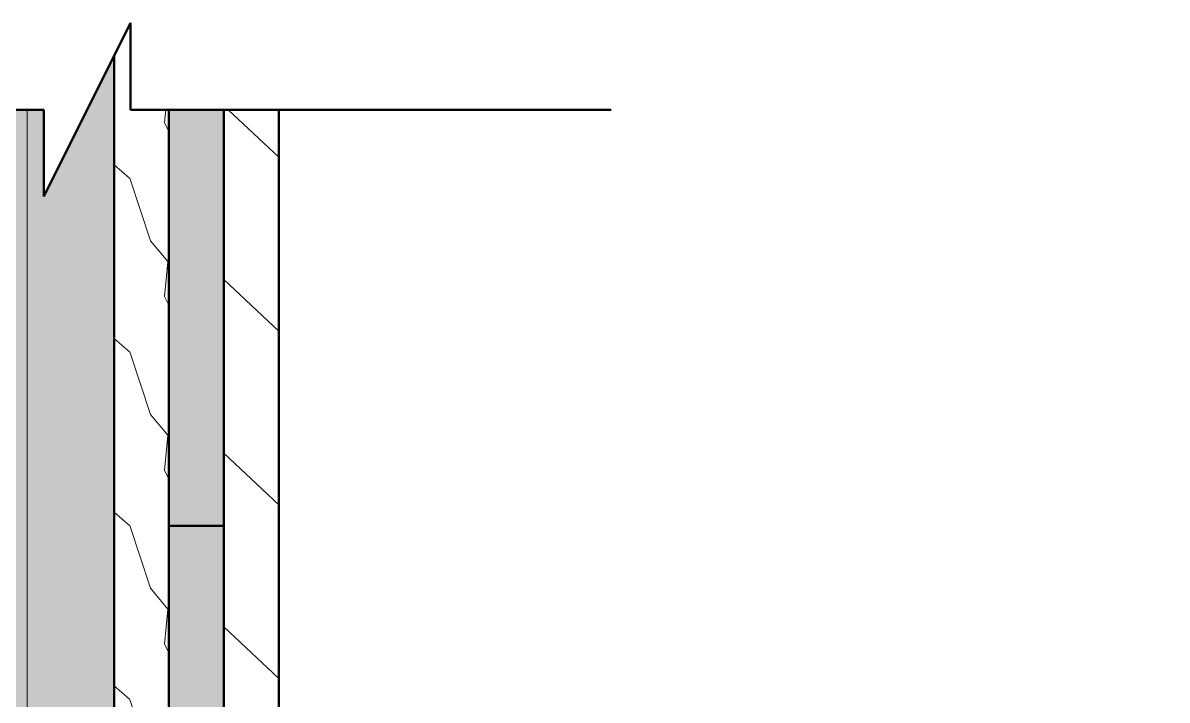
# Model space of a CAD drawing. Header units: millimetres. Extents: x 466 to 32107, y -1124 to 7826.
# Drawn here: x 24053 to 24712, y 1436 to 1826 of the extents above; entities that cross this region are included whole.
import ezdxf

# ---------------------------------------------------------------- set-up
doc = ezdxf.new("R2010")
doc.units = ezdxf.units.MM
for name, color, linetype, lineweight in [('CLT', 7, 'Continuous', 50), ('hachures', 7, 'Continuous', 9), ('isolant', 7, 'ISOLATION', 9)]:
    doc.layers.add(name, color=color, linetype=linetype, lineweight=lineweight)
doc.linetypes.add('ISOLATION', pattern='A,0.00254,-2.54,[134,ltypeshp.shx,S=2.54,R=0,X=-2.54,Y=0],-5.08,[134,ltypeshp.shx,S=2.54,R=180,X=2.54,Y=0],-2.54', length=10.16254)
pattern_1 = [(108.4349, (26, 0), (-99.99984, 200.000043), [37.9473, -278.2804]), (139.3987, (14, 36), (-599.999902, 500.000042), [18.4391, -903.5154]), (136.8476, (100, 48), (-1499.99975375, 1400.0002834), [43.8634, -2149.3078]), (109.9831, (68, 78), (-299.9999454, 800.000066), [23.4094, -1147.0606]), (90, (60, 0), (-100, 100), [20, -80]), (118.4429, (60, 20), (699.9993839, -1300.0003766), [54.5894, -2674.8794]), (84.2894, (34, 68), (-100.0001315, -899.9999423), [20.0998, -984.8878]), (129.8056, (36, 88), (400.000243, -499.999806), [15.6205, -765.4045])]

msp = doc.modelspace()

# ---------------------------------------------------------------- hatches: boundary and pattern name
at = {"layer": 'hachures', "true_color": 0xaf804f}
h = msp.add_hatch(dxfattribs=at)
h.set_pattern_fill('WOOD2', color=45, scale=100, pattern_type=2)
h.set_pattern_definition(pattern_1)
h.paths.add_polyline_path([(24137.19, 1116.36), (24105.52, 1116.36), (24105.52, 1775.93), (24105.52, 1806.93), (24115.02, 1825.93), (24115.02, 1775.93), (24137.19, 1775.93)])
at = {"layer": 'hachures', "true_color": 0xffff80}
h = msp.add_hatch(color=51, dxfattribs=at)
h.dxf.hatch_style = 1
h.paths.add_polyline_path([(24105.52, 1806.93), (24065.02, 1725.93), (24065.02, 1775.93), (24005.52, 1775.93), (24005.52, 1116.36), (24105.52, 1116.36)])
h.paths.add_polyline_path([(24105.52, 976.36), (24005.52, 976.36), (24005.52, 931.36), (24005.52, 535.63), (24105.52, 535.63)])
h.paths.add_polyline_path([(24300.52, 976.36), (24200.52, 976.36), (24200.52, 535.63), (24300.52, 535.63)])
h.paths.add_polyline_path([(23987.52, 976.36), (23527, 976.36), (23527, 876.36), (23987.52, 876.36)])
h.paths.add_polyline_path([(24712.28, 976.36), (24318.52, 976.36), (24318.52, 876.36), (24377.52, 876.36), (24712.28, 876.36)])
h.paths.add_polyline_path([(24163.02, 1116.36), (24143.02, 1116.36), (24143.02, 976.36), (24163.02, 976.36)])
h.paths.add_polyline_path([(24712.28, 1166.36), (24200.52, 1166.36), (24200.52, 1116.36), (24712.28, 1116.36)])
h.paths.add_polyline_path([(23961.52, 1166.36), (23527, 1166.36), (23527, 1116.36), (23961.52, 1116.36)])
at = {"layer": 'hachures', "true_color": 0xaf804f}
h = msp.add_hatch(color=45, dxfattribs=at)
h.dxf.hatch_style = 1
h.paths.add_polyline_path([(24168.86, 1116.36), (24137.19, 1116.36), (24137.19, 1775.93), (24168.86, 1775.93)])
h = msp.add_hatch(dxfattribs=at)
h.set_pattern_fill('WOOD2', color=45, scale=100, pattern_type=2)
h.set_pattern_definition(pattern_1)
h.paths.add_polyline_path([(24168.86, 1116.36), (24200.52, 1116.36), (24200.52, 1775.93), (24168.86, 1775.93)])

# ---------------------------------------------------------------- linework, layer by layer
at = {"layer": 'CLT'}
for p, q in [((24065.02, 1725.93), (24115.02, 1825.93)), ((24115.02, 1775.93), (24115.02, 1825.93)), ((24105.52, 1116.36), (24105.52, 1806.93)), ((23888.02, 1775.93), (24065.02, 1775.93)), ((24065.02, 1725.93), (24065.02, 1775.93)), ((24115.02, 1775.93), (24292.02, 1775.93)), ((24137.19, 1775.93), (24137.19, 1116.36)), ((24168.86, 1775.93), (24168.86, 1116.36)), ((24200.52, 1116.36), (24200.52, 1775.93)), ((24292.02, 1775.93), (24392.02, 1775.93)), ((24137.19, 1536.36), (24168.86, 1536.36)), ((24137.19, 1536.36), (24168.86, 1536.36))]:
    msp.add_line(p, q, dxfattribs=at)
at = {"layer": 'hachures'}
msp.add_lwpolyline([(24168.86, 1116.36), (24137.19, 1116.36), (24137.19, 1775.93), (24168.86, 1775.93)], close=True, dxfattribs=at)
at = {"layer": 'isolant', "ltscale": 4.8}
msp.add_line((24055.52, 1775.93), (24055.52, 1116.36), dxfattribs=at)

doc.saveas('drawing.dxf')
